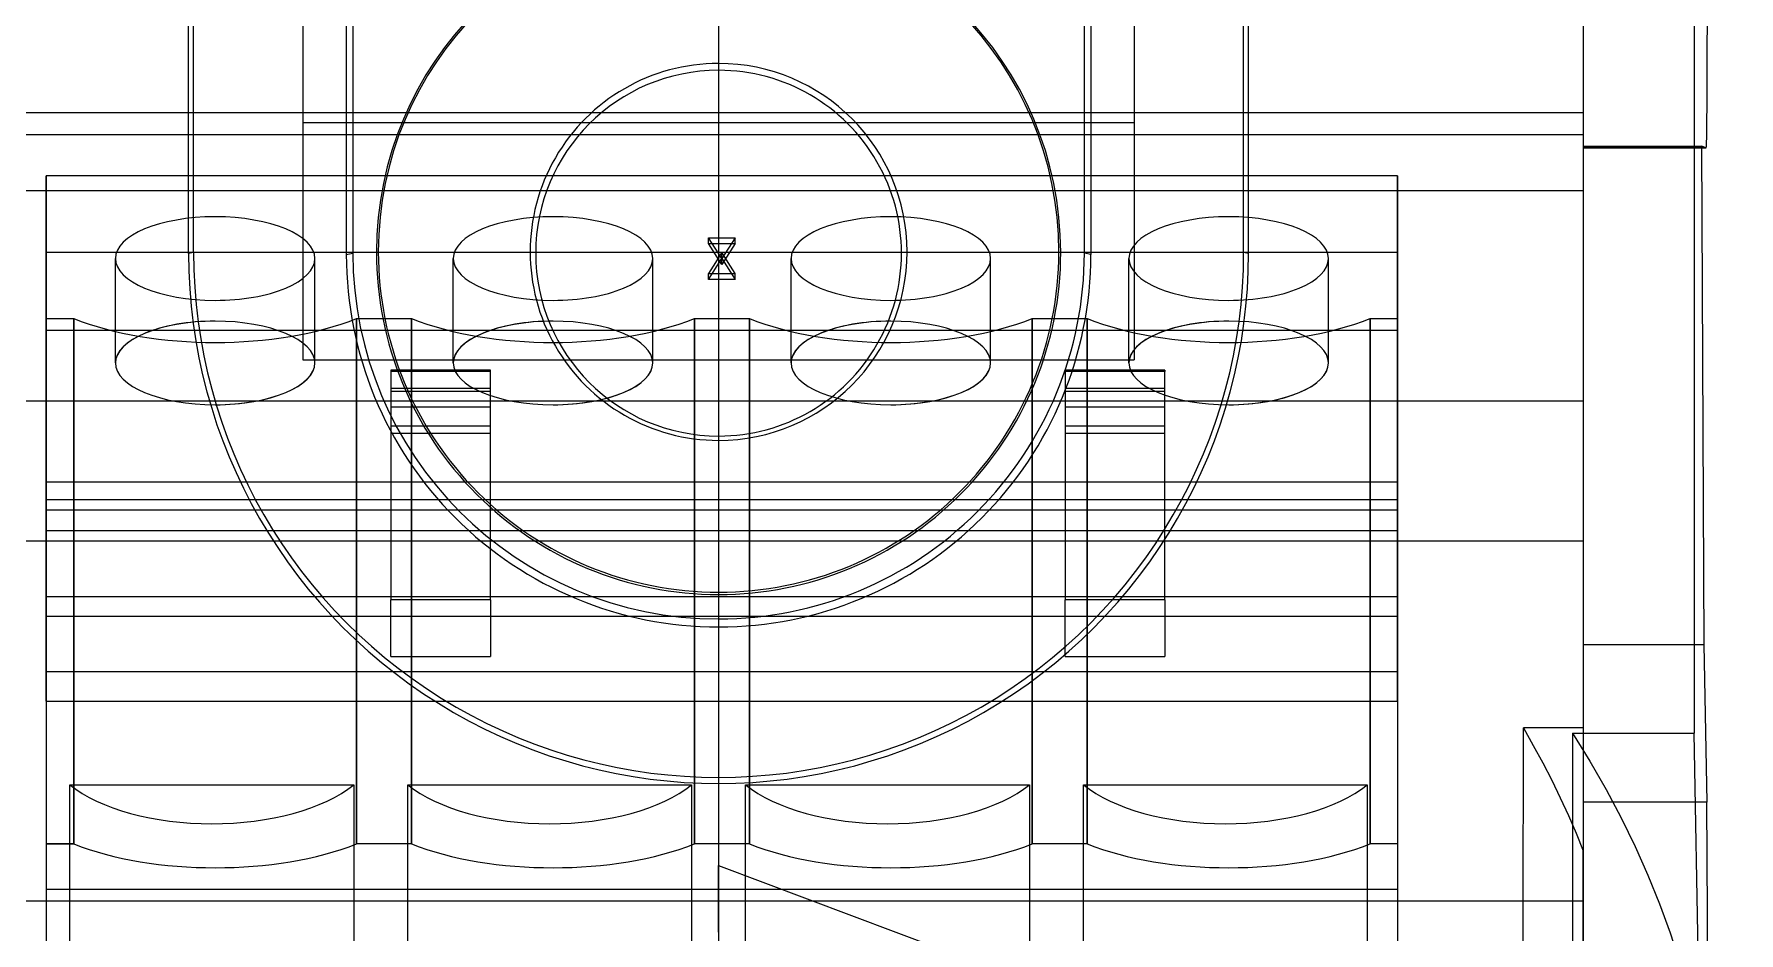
# Model space of a CAD drawing. Header units: millimetres. Extents: x 37984 to 70752, y 14140 to 37584.
# Drawn here: x 45878.35 to 45903.99, y 28344.37 to 28357.89 of the extents above; entities that cross this region are included whole.
import ezdxf

# ---------------------------------------------------------------- set-up
doc = ezdxf.new("R2010")
doc.units = ezdxf.units.MM
doc.set_wipeout_variables(frame=1)
doc.layers.add('! NO PLOT !', color=7, linetype='Continuous', true_color=0xff75dd, plot=False)
doc.layers.add('000-PI-Oprema', color=30, linetype='Continuous', lineweight=5)

# ---------------------------------------------------------------- blocks, each defined once
blk = doc.blocks.new('spojnica')
at = {"layer": '! NO PLOT !', "transparency": 33554687}
for p, q in [((44856.495, 28811.504), (44856.495, 26919.404)), ((44861.495, 28809.404), (44861.495, 26919.404))]:
    blk.add_line(p, q, dxfattribs=at)
blk = doc.blocks.new('montažnaa')
at = {"layer": '! NO PLOT !'}
blk.add_line((46568.64, 28809.404), (46568.64, 26919.404), dxfattribs=at)
blk = doc.blocks.new('DELTA IP 30 - 47506030')
blk.add_wipeout([(47259.125, 28642.892), (47320.16, 28642.779), (47320.16, 28587.934), (47259.125, 28587.933)]).dxf.layer = '000-PI-Oprema'
at = {"layer": '000-PI-Oprema'}
for p, q in [((47262.865, 28636.224), (47262.843, 28636.152)), ((47262.865, 28636.212), (47262.865, 28636.224)), ((47262.865, 28636.224), (47262.865, 28636.152)), ((47270.333, 28636.19), (47272.704, 28636.236)), ((47284.246, 28636.295), (47272.704, 28636.236)), ((47272.704, 28636.236), (47272.704, 28634.374)), ((47255.943, 28636.044), (47271.668, 28636.044)), ((47262.843, 28636.152), (47270.333, 28636.19)), ((47262.843, 28634.374), (47262.843, 28636.152)), ((47262.865, 28636.2), (47262.865, 28636.212)), ((47262.865, 28636.188), (47262.865, 28636.2)), ((47262.865, 28636.176), (47262.865, 28636.188)), ((47262.865, 28636.164), (47262.865, 28636.176)), ((47262.865, 28636.152), (47262.865, 28636.164)), ((47262.865, 28635.856), (47262.865, 28636.152)), ((47262.865, 28636.152), (47262.865, 28634.374)), ((47270.333, 28634.374), (47270.333, 28636.19)), ((47276.418, 28636.133), (47271.668, 28636.044)), ((47271.668, 28634.215), (47271.668, 28636.044)), ((47262.865, 28635.559), (47262.865, 28635.856)), ((47274.671, 28635.681), (47275.107, 28635.821)), ((47262.865, 28635.263), (47262.865, 28635.559)), ((47273.802, 28635.349), (47274.236, 28635.524)), ((47274.236, 28635.524), (47274.671, 28635.681)), ((47262.865, 28634.967), (47262.865, 28635.263)), ((47273.37, 28635.156), (47273.802, 28635.349)), ((47262.865, 28634.67), (47262.865, 28634.967)), ((47272.513, 28634.72), (47272.94, 28634.946)), ((47272.94, 28634.946), (47273.37, 28635.156)), ((47272.089, 28634.476), (47272.513, 28634.72)), ((47262.865, 28634.374), (47262.865, 28634.67)), ((47271.668, 28634.215), (47272.089, 28634.476)), ((47255.922, 28634.374), (47262.335, 28634.374)), ((47255.922, 28634.374), (47262.335, 28634.374)), ((47262.335, 28634.374), (47271.59, 28634.374)), ((47262.335, 28608.374), (47262.335, 28634.374)), ((47262.672, 28634.374), (47262.672, 28608.374)), ((47263.51, 28608.374), (47263.51, 28634.374)), ((47263.51, 28634.374), (47268.776, 28634.374)), ((47266.672, 28608.374), (47266.672, 28634.374)), ((47268.776, 28634.374), (47274.19, 28634.374)), ((47268.776, 28608.374), (47268.776, 28634.374)), ((47271.59, 28634.374), (47271.854, 28634.374)), ((47271.59, 28634.374), (47271.59, 28634.245)), ((47271.59, 28634.245), (47271.59, 28634.117)), ((47271.668, 28634.215), (47272.418, 28634.215)), ((47271.854, 28634.374), (47272.118, 28634.374)), ((47272.118, 28634.374), (47272.381, 28634.374)), ((47272.381, 28634.374), (47272.645, 28634.374)), ((47272.418, 28634.215), (47273.168, 28634.214)), ((47272.645, 28634.374), (47272.909, 28634.374)), ((47272.905, 28634.153), (47273.17, 28634.267)), ((47272.909, 28634.374), (47273.172, 28634.374)), ((47273.168, 28634.214), (47273.918, 28634.213)), ((47273.17, 28634.267), (47273.436, 28634.374)), ((47273.172, 28634.374), (47273.436, 28634.374)), ((47274.278, 28634.374), (47273.436, 28634.374)), ((47273.918, 28634.213), (47274.668, 28634.213)), ((47274.19, 28608.374), (47274.19, 28634.374)), ((47274.19, 28634.374), (47278.49, 28634.374)), ((47275.121, 28634.374), (47274.278, 28634.374)), ((47274.668, 28634.213), (47275.418, 28634.212)), ((47271.59, 28634.117), (47271.59, 28633.989)), ((47271.59, 28633.989), (47271.59, 28633.861)), ((47272.377, 28633.903), (47272.641, 28634.031)), ((47272.641, 28634.031), (47272.905, 28634.153)), ((47271.59, 28633.861), (47271.59, 28633.732)), ((47271.59, 28633.732), (47271.59, 28633.604)), ((47271.852, 28633.625), (47272.114, 28633.768)), ((47272.114, 28633.768), (47272.377, 28633.903)), ((47271.59, 28633.476), (47271.852, 28633.625)), ((47271.59, 28633.604), (47271.59, 28633.476)), ((47272.555, 28633.475), (47271.59, 28633.476)), ((47273.519, 28633.474), (47272.555, 28633.475)), ((47274.484, 28633.474), (47273.519, 28633.474)), ((47275.448, 28633.473), (47274.484, 28633.474)), ((47263.286, 28631.584), (47263.286, 28611.264)), ((47263.286, 28631.584), (47268.314, 28631.584)), ((47263.286, 28631.584), (47263.286, 28611.264)), ((47271.185, 28631.584), (47263.286, 28631.584)), ((47269.615, 28631.584), (47264.439, 28631.584)), ((47264.439, 28631.584), (47264.439, 28611.264)), ((47265.432, 28631.171), (47265.432, 28631.584)), ((47265.432, 28631.171), (47265.432, 28631.584)), ((47265.61, 28611.264), (47265.61, 28631.584)), ((47267.888, 28611.264), (47267.888, 28631.584)), ((47268.159, 28631.584), (47268.159, 28611.264)), ((47268.314, 28631.584), (47280.937, 28631.584)), ((47268.314, 28631.584), (47268.314, 28611.264)), ((47268.627, 28631.584), (47268.627, 28611.264)), ((47269.615, 28611.264), (47269.615, 28631.584)), ((47269.913, 28631.584), (47269.913, 28611.264)), ((47270.745, 28631.584), (47270.745, 28611.264)), ((47271.185, 28611.264), (47271.185, 28631.584)), ((47271.185, 28611.264), (47271.185, 28631.584)), ((47273.331, 28631.584), (47273.331, 28631.171)), ((47273.331, 28631.584), (47273.331, 28631.171)), ((47274.015, 28611.264), (47274.015, 28631.584)), ((47265.432, 28631.171), (47273.331, 28631.171)), ((47273.331, 28631.171), (47265.432, 28631.171)), ((47272.445, 28626.859), (47272.445, 28631.128)), ((47272.445, 28631.128), (47281.524, 28631.128)), ((47266.101, 28630.544), (47264.531, 28630.544)), ((47266.101, 28630.544), (47264.531, 28630.544)), ((47264.454, 28629.344), (47259.125, 28629.343)), ((47264.454, 28629.344), (47264.438, 28629.269)), ((47264.438, 28629.269), (47259.125, 28629.268)), ((47266.21, 28628.084), (47266.229, 28628.084)), ((47266.21, 28628.084), (47266.21, 28626.584)), ((47266.761, 28628.084), (47266.229, 28628.084)), ((47266.229, 28628.084), (47266.229, 28626.584)), ((47266.48, 28626.584), (47266.48, 28628.084)), ((47266.529, 28628.084), (47266.529, 28626.584)), ((47269.665, 28628.084), (47266.761, 28628.084)), ((47266.761, 28626.584), (47266.761, 28628.084)), ((47267.044, 28626.584), (47267.044, 28628.084)), ((47267.155, 28626.584), (47267.155, 28628.084)), ((47269.665, 28628.084), (47269.665, 28626.584)), ((47269.665, 28628.084), (47270.515, 28628.084)), ((47270.515, 28626.584), (47270.515, 28628.084)), ((47252.497, 28627.624), (47266.052, 28627.624)), ((47262.489, 28627.624), (47262.489, 28615.124)), ((47266.101, 28627.544), (47264.531, 28627.544)), ((47266.101, 28627.544), (47264.531, 28627.544)), ((47266.052, 28615.124), (47266.052, 28627.624)), ((47259.125, 28626.971), (47264.471, 28626.972)), ((47264.45, 28626.874), (47259.125, 28626.874)), ((47264.471, 28626.972), (47264.45, 28626.874)), ((47265.432, 28626.091), (47265.432, 28626.917)), ((47265.432, 28626.917), (47273.331, 28626.917)), ((47265.432, 28626.091), (47265.432, 28626.917)), ((47273.331, 28626.917), (47265.432, 28626.917)), ((47281.524, 28626.859), (47272.445, 28626.859)), ((47273.331, 28626.917), (47273.331, 28626.091)), ((47273.331, 28626.917), (47273.331, 28626.091)), ((47266.229, 28626.584), (47266.21, 28626.584)), ((47266.229, 28626.584), (47266.761, 28626.584)), ((47266.761, 28626.584), (47269.665, 28626.584)), ((47270.515, 28626.584), (47269.665, 28626.584)), ((47265.432, 28626.091), (47273.331, 28626.091)), ((47273.331, 28626.091), (47265.432, 28626.091)), ((47272.445, 28626.048), (47281.524, 28626.048)), ((47272.445, 28621.779), (47272.445, 28626.048)), ((47266.101, 28625.464), (47264.531, 28625.464)), ((47266.101, 28625.464), (47264.531, 28625.464)), ((47273.66, 28621.374), (47275.16, 28625.374)), ((47266.101, 28622.464), (47264.531, 28622.464)), ((47266.101, 28622.464), (47264.531, 28622.464)), ((47264.217, 28621.625), (47264.531, 28621.424)), ((47264.217, 28621.223), (47264.217, 28621.625)), ((47264.305, 28621.625), (47264.217, 28621.625)), ((47264.305, 28621.223), (47264.305, 28621.625)), ((47264.305, 28621.625), (47264.622, 28621.424)), ((47264.754, 28621.625), (47264.44, 28621.424)), ((47264.531, 28621.424), (47264.845, 28621.625)), ((47264.845, 28621.625), (47264.754, 28621.625)), ((47264.754, 28621.223), (47264.754, 28621.625)), ((47264.845, 28621.625), (47264.845, 28621.223)), ((47265.432, 28621.011), (47265.432, 28621.837)), ((47265.432, 28621.837), (47273.331, 28621.837)), ((47265.432, 28621.011), (47265.432, 28621.837)), ((47273.331, 28621.837), (47265.432, 28621.837)), ((47281.524, 28621.779), (47272.445, 28621.779)), ((47273.331, 28621.837), (47273.331, 28621.011)), ((47273.331, 28621.837), (47273.331, 28621.011)), ((47249.321, 28621.374), (47329.932, 28621.374)), ((47264.531, 28621.424), (47264.217, 28621.223)), ((47264.622, 28621.424), (47264.305, 28621.223)), ((47264.431, 28621.374), (47314.432, 28621.374)), ((47264.44, 28621.424), (47264.754, 28621.223)), ((47264.531, 28621.424), (47264.44, 28621.424)), ((47264.622, 28621.424), (47264.531, 28621.424)), ((47264.845, 28621.223), (47264.531, 28621.424)), ((47274.66, 28621.374), (47273.66, 28621.374)), ((47273.66, 28621.374), (47273.66, 28621.374)), ((47274.66, 28621.374), (47274.66, 28621.374)), ((47264.305, 28621.223), (47264.217, 28621.223)), ((47264.845, 28621.223), (47264.754, 28621.223)), ((47265.432, 28621.011), (47273.331, 28621.011)), ((47273.331, 28621.011), (47265.432, 28621.011)), ((47272.445, 28620.968), (47281.524, 28620.968)), ((47272.445, 28616.699), (47272.445, 28620.968)), ((47266.101, 28620.384), (47264.531, 28620.384)), ((47266.101, 28620.384), (47264.531, 28620.384)), ((47266.229, 28617.944), (47266.21, 28617.944)), ((47266.21, 28617.944), (47266.21, 28616.444)), ((47266.761, 28617.944), (47266.229, 28617.944)), ((47266.229, 28617.944), (47266.229, 28616.444)), ((47266.48, 28616.444), (47266.48, 28617.944)), ((47266.529, 28617.944), (47266.529, 28616.444)), ((47269.665, 28617.944), (47266.761, 28617.944)), ((47266.761, 28616.444), (47266.761, 28617.944)), ((47267.044, 28616.444), (47267.044, 28617.944)), ((47267.155, 28616.444), (47267.155, 28617.944)), ((47269.665, 28617.944), (47269.665, 28616.444)), ((47269.665, 28617.944), (47270.515, 28617.944)), ((47270.515, 28616.444), (47270.515, 28617.944)), ((47266.101, 28617.384), (47264.531, 28617.384)), ((47266.101, 28617.384), (47264.531, 28617.384)), ((47265.432, 28615.931), (47265.432, 28616.757)), ((47265.432, 28616.757), (47273.331, 28616.757)), ((47265.432, 28615.931), (47265.432, 28616.757)), ((47273.331, 28616.757), (47265.432, 28616.757)), ((47273.331, 28616.757), (47273.331, 28615.931)), ((47273.331, 28616.757), (47273.331, 28615.931)), ((47281.524, 28616.699), (47272.445, 28616.699)), ((47266.21, 28616.444), (47266.229, 28616.444)), ((47266.229, 28616.444), (47266.761, 28616.444)), ((47266.761, 28616.444), (47269.665, 28616.444)), ((47270.515, 28616.444), (47269.665, 28616.444)), ((47259.125, 28615.874), (47264.45, 28615.874)), ((47259.125, 28615.776), (47264.471, 28615.776)), ((47264.471, 28615.776), (47264.45, 28615.874)), ((47265.432, 28615.931), (47273.331, 28615.931)), ((47273.331, 28615.931), (47265.432, 28615.931)), ((47272.445, 28615.888), (47281.524, 28615.888)), ((47272.445, 28611.619), (47272.445, 28615.888)), ((47266.101, 28615.304), (47264.531, 28615.304)), ((47266.101, 28615.304), (47264.531, 28615.304)), ((47252.497, 28615.124), (47266.052, 28615.124)), ((47264.438, 28613.479), (47259.125, 28613.479)), ((47264.438, 28613.479), (47264.454, 28613.404)), ((47264.454, 28613.404), (47259.125, 28613.404)), ((47266.101, 28612.304), (47264.531, 28612.304)), ((47266.101, 28612.304), (47264.531, 28612.304)), ((47265.432, 28611.264), (47265.432, 28611.677)), ((47265.432, 28611.677), (47273.331, 28611.677)), ((47265.432, 28611.264), (47265.432, 28611.677)), ((47273.331, 28611.677), (47265.432, 28611.677)), ((47281.524, 28611.619), (47272.445, 28611.619)), ((47273.331, 28611.677), (47273.331, 28611.264)), ((47273.331, 28611.264), (47273.331, 28611.677)), ((47263.286, 28611.264), (47268.314, 28611.264)), ((47271.185, 28611.264), (47263.286, 28611.264)), ((47264.439, 28611.264), (47269.615, 28611.264)), ((47268.314, 28611.264), (47280.937, 28611.264))]:
    blk.add_line(p, q, dxfattribs=at)
for centre, major_axis, ratio, start_param, end_param in [((47259.365, 28636.211), (3.5, 0.013), 0.007926, 0.004, 3.140974), ((47259.365, 28636.211), (3.5, 0.013), 0.007926, -0.000029, 0.004), ((47259.365, 28636.211), (3.5, 0.013), 0.007926, -0.002405, -0.000029), ((47264.51, 28629.044), (0, -3.06), 0.41916, 0.802297, 2.339296), ((47264.51, 28629.044), (0, -3.06), 0.41916, 0.802297, 2.339296), ((47271.809, 28628.994), (0, -2.5), 0.488753, 1.570796, 2.593994), ((47272.409, 28629.044), (0, 3.06), 0.41916, -2.339296, -0.802297), ((47272.409, 28629.044), (0, 3.06), 0.41916, -2.339296, -0.802297), ((47264.531, 28629.044), (0, -1.5), 0.41916, 3.141593, 4.712389), ((47264.531, 28629.044), (0, -1.5), 0.41916, 3.141593, 4.712389), ((47264.531, 28629.044), (0, -1.5), 0.41916, 1.570796, 3.141593), ((47264.531, 28629.044), (0, -1.5), 0.41916, 1.570796, 3.141593), ((47266.101, 28629.044), (0, -1.5), 0.41916, 3.141593, 4.712389), ((47266.101, 28629.044), (0, 1.5), 0.41916, 0, 1.570796), ((47266.101, 28629.044), (0, -1.5), 0.41916, 1.570796, 3.141593), ((47266.101, 28629.044), (0, 1.5), 0.41916, -1.570796, 0), ((47264.454, 28621.374), (7.97, 0), 0.999993, -1.570863, 1.570863), ((47264.438, 28621.374), (7.895, 0), 0.999993, -1.570863, 1.570863), ((47264.531, 28629.044), (0, -1.5), 0.41916, -1.570796, 0), ((47264.531, 28629.044), (0, -1.5), 0.41916, -1.570796, 0), ((47264.531, 28629.044), (0, -1.5), 0.41916, 0, 1.570796), ((47264.531, 28629.044), (0, -1.5), 0.41916, 0, 1.570796), ((47266.101, 28629.044), (0, -1.5), 0.41916, -1.570796, 0), ((47266.101, 28629.044), (0, 1.5), 0.41916, 1.570796, 3.141593), ((47266.101, 28629.044), (0, -1.5), 0.41916, 0, 1.570796), ((47266.101, 28629.044), (0, 1.5), 0.41916, 3.141593, 4.712389), ((47271.809, 28628.994), (0, -2.5), 0.488753, 0.547598, 1.570796), ((47264.45, 28621.374), (0, -5.5), 0.999993, 1.570796, 3.141593), ((47264.472, 28621.374), (5.598, 0), 0.999993, 0, 1.570863), ((47264.438, 28621.374), (5.145, 0), 0.999993, 1.570863, 4.712322), ((47264.432, 28621.374), (5.117, 0), 0.999993, 1.570863, 4.712322), ((47264.432, 28621.374), (5.117, 0), 0.999993, 0, 1.570863), ((47264.438, 28621.374), (5.145, 0), 0.999993, 0, 1.570863), ((47264.51, 28623.964), (0, 3.06), 0.41916, -2.339296, -0.802297), ((47264.51, 28623.964), (0, -3.06), 0.41916, 0.802297, 2.339296), ((47271.809, 28623.914), (0, -2.5), 0.488753, 1.570796, 2.593994), ((47272.409, 28623.964), (0, -3.06), 0.41916, 0.802297, 2.339296), ((47272.409, 28623.964), (0, 3.06), 0.41916, -2.339296, -0.802297), ((47264.531, 28623.964), (0, -1.5), 0.41916, 3.141593, 4.712389), ((47264.531, 28623.964), (0, -1.5), 0.41916, 3.141593, 4.712389), ((47264.531, 28623.964), (0, -1.5), 0.41916, 1.570796, 3.141593), ((47264.531, 28623.964), (0, -1.5), 0.41916, 1.570796, 3.141593), ((47266.101, 28623.964), (0, -1.5), 0.41916, 3.141593, 4.712389), ((47266.101, 28623.964), (0, 1.5), 0.41916, 0, 1.570796), ((47266.101, 28623.964), (0, -1.5), 0.41916, 1.570796, 3.141593), ((47266.101, 28623.964), (0, 1.5), 0.41916, -1.570796, 0), ((47264.431, 28621.374), (-2.834, 0), 0.999993, 3.141593, 6.283185), ((47264.45, 28621.374), (0, -2.75), 0.999993, 1.570796, 4.712389), ((47264.531, 28623.964), (0, -1.5), 0.41916, -1.570796, 0), ((47264.531, 28623.964), (0, -1.5), 0.41916, -1.570796, 0), ((47264.531, 28623.964), (0, -1.5), 0.41916, 0, 1.570796), ((47264.531, 28623.964), (0, -1.5), 0.41916, 0, 1.570796), ((47266.101, 28623.964), (0, -1.5), 0.41916, -1.570796, 0), ((47266.101, 28623.964), (0, 1.5), 0.41916, 1.570796, 3.141593), ((47266.101, 28623.964), (0, -1.5), 0.41916, 0, 1.570796), ((47266.101, 28623.964), (0, 1.5), 0.41916, 3.141593, 4.712389), ((47271.809, 28623.914), (0, -2.5), 0.488753, 0.547598, 1.570796), ((47264.431, 28621.374), (-2.834, 0), 0.999993, 0, 3.141593), ((47264.45, 28621.374), (0, -2.75), 0.999993, -1.570796, 1.570796), ((47264.432, 28621.374), (5.117, 0), 0.999993, -1.570863, 0), ((47264.438, 28621.374), (5.145, 0), 0.999993, -1.570863, 0), ((47264.45, 28621.374), (0, -5.5), 0.999993, 0, 1.570796), ((47264.472, 28621.374), (5.598, 0), 0.999993, -1.570863, 0), ((47264.51, 28618.884), (0, -3.06), 0.41916, 0.802297, 2.339296), ((47264.51, 28618.884), (0, -3.06), 0.41916, 0.802297, 2.339296), ((47271.809, 28618.834), (0, -2.5), 0.488753, 1.570796, 2.593994), ((47272.409, 28618.884), (0, 3.06), 0.41916, -2.339296, -0.802297), ((47272.409, 28618.884), (0, 3.06), 0.41916, -2.339296, -0.802297), ((47264.531, 28618.884), (0, -1.5), 0.41916, 3.141593, 4.712389), ((47264.531, 28618.884), (0, -1.5), 0.41916, 3.141593, 4.712389), ((47264.531, 28618.884), (0, -1.5), 0.41916, 1.570796, 3.141593), ((47264.531, 28618.884), (0, -1.5), 0.41916, 1.570796, 3.141593), ((47266.101, 28618.884), (0, -1.5), 0.41916, 3.141593, 4.712389), ((47266.101, 28618.884), (0, 1.5), 0.41916, 0, 1.570796), ((47266.101, 28618.884), (0, -1.5), 0.41916, 1.570796, 3.141593), ((47266.101, 28618.884), (0, 1.5), 0.41916, -1.570796, 0), ((47264.531, 28618.884), (0, -1.5), 0.41916, -1.570796, 0), ((47264.531, 28618.884), (0, -1.5), 0.41916, -1.570796, 0), ((47264.531, 28618.884), (0, -1.5), 0.41916, 0, 1.570796), ((47264.531, 28618.884), (0, -1.5), 0.41916, 0, 1.570796), ((47266.101, 28618.884), (0, -1.5), 0.41916, -1.570796, 0), ((47266.101, 28618.884), (0, 1.5), 0.41916, 1.570796, 3.141593), ((47266.101, 28618.884), (0, -1.5), 0.41916, 0, 1.570796), ((47266.101, 28618.884), (0, 1.5), 0.41916, 3.141593, 4.712389), ((47271.809, 28618.834), (0, -2.5), 0.488753, 0.547598, 1.570796), ((47264.51, 28613.804), (0, -3.06), 0.41916, 0.802297, 2.339296), ((47264.51, 28613.804), (0, -3.06), 0.41916, 0.802297, 2.339296), ((47271.809, 28613.754), (0, -2.5), 0.488753, 1.570796, 2.593994), ((47272.409, 28613.804), (0, 3.06), 0.41916, -2.339296, -0.802297), ((47272.409, 28613.804), (0, -3.06), 0.41916, 0.802297, 2.339296), ((47264.531, 28613.804), (0, -1.5), 0.41916, 3.141593, 4.712389), ((47264.531, 28613.804), (0, -1.5), 0.41916, 3.141593, 4.712389), ((47264.531, 28613.804), (0, -1.5), 0.41916, 1.570796, 3.141593), ((47264.531, 28613.804), (0, -1.5), 0.41916, 1.570796, 3.141593), ((47266.101, 28613.804), (0, -1.5), 0.41916, 3.141593, 4.712389), ((47266.101, 28613.804), (0, 1.5), 0.41916, 0, 1.570796), ((47266.101, 28613.804), (0, -1.5), 0.41916, 1.570796, 3.141593), ((47266.101, 28613.804), (0, 1.5), 0.41916, -1.570796, 0), ((47264.531, 28613.804), (0, -1.5), 0.41916, -1.570796, 0), ((47264.531, 28613.804), (0, -1.5), 0.41916, -1.570796, 0), ((47264.531, 28613.804), (0, -1.5), 0.41916, 0, 1.570796), ((47264.531, 28613.804), (0, -1.5), 0.41916, 0, 1.570796), ((47266.101, 28613.804), (0, -1.5), 0.41916, -1.570796, 0), ((47266.101, 28613.804), (0, 1.5), 0.41916, 1.570796, 3.141593), ((47266.101, 28613.804), (0, -1.5), 0.41916, 0, 1.570796), ((47266.101, 28613.804), (0, 1.5), 0.41916, 3.141593, 4.712389), ((47271.809, 28613.754), (0, -2.5), 0.488753, 0.547598, 1.570796)]:
    blk.add_ellipse(centre, major_axis=major_axis, ratio=ratio, start_param=start_param, end_param=end_param, dxfattribs=at)

msp = doc.modelspace()

# ---------------------------------------------------------------- block references
at = {"layer": '000-PI-Oprema'}
for name, p in [('montažnaa', (-686.158, -100)), ('spojnica', (1023.847, -100))]:
    msp.add_blockref(name, p, dxfattribs=at)

# ---------------------------------------------------------------- next in the draw order: block references
at = {"layer": '000-PI-Oprema', "rotation": 270}
msp.add_blockref('DELTA IP 30 - 47506030', (17267.27, 75619.046), dxfattribs=at)

doc.saveas('drawing.dxf')
